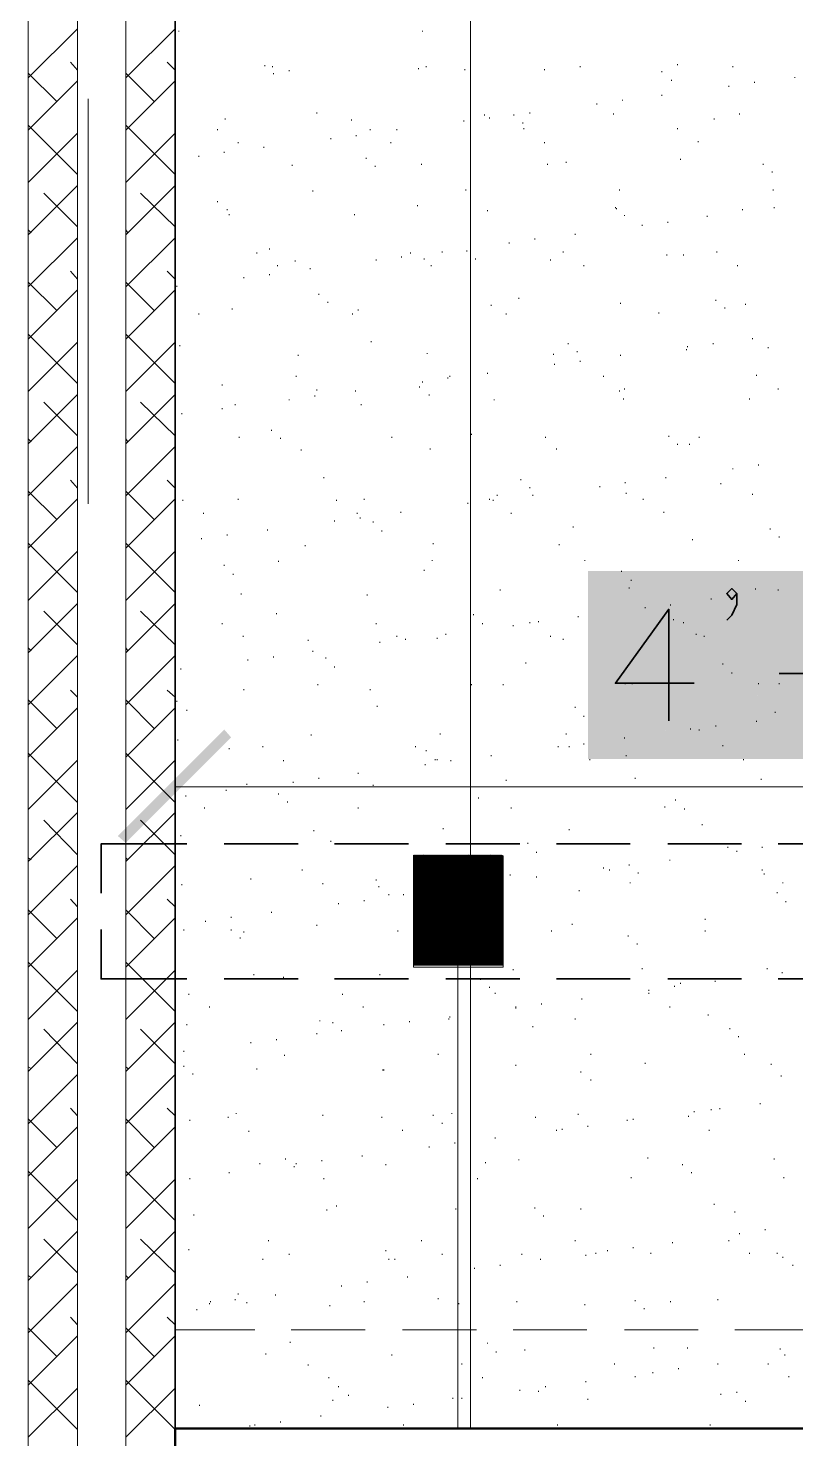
# Model space of a CAD drawing. Header units: inches. Extents: x 5 to 516, y -193 to 129.
# Drawn here: x 28.602 to 31.199, y -54.985 to -50.215 of the extents above; entities that cross this region are included whole.
import ezdxf

# ---------------------------------------------------------------- set-up
doc = ezdxf.new("R2010")
doc.units = ezdxf.units.IN
doc.header["$MEASUREMENT"] = 0
doc.layers.add('PDF4_Geometry', color=7, linetype='Continuous')
doc.layers.add('PDF4_Solid Fills', color=7, linetype='Continuous')

msp = doc.modelspace()

# ---------------------------------------------------------------- linework, layer by layer
at = {"layer": 'PDF4_Geometry', "lineweight": 35}
for points in [[(29.0987485, -46.9696498), (29.0987485, -54.9496504)], [(30.9987459, -52.1263139), (30.9820793, -52.1463139), (30.9654126, -52.1263139), (30.9820793, -52.1096472), (30.9987459, -52.1263139), (30.9987459, -52.1629805), (30.9820793, -52.1996472), (30.9654126, -52.2163139)], [(30.7687519, -52.5563117), (30.7687519, -52.179645), (30.5887519, -52.4296451), (30.8554185, -52.4296451)], [(31.1420836, -52.3963131), (31.465417, -52.3963131)], [(28.8487485, -53.1396467), (28.8487485, -52.9729801), (29.1387485, -52.9729801)], [(29.2654152, -52.9729801), (29.5154152, -52.9729801)], [(29.6387469, -52.9729801), (29.8887469, -52.9729801)], [(30.0154152, -52.9729801), (30.2654152, -52.9729801)], [(30.388747, -52.9729801), (30.638747, -52.9729801)], [(30.7654153, -52.9729801), (31.0154153, -52.9729801)], [(31.138747, -52.9729801), (31.388747, -52.9729801)], [(29.1387469, -53.4296451), (28.8487468, -53.4296451), (28.8487468, -53.2629785)], [(29.5154152, -53.4296451), (29.2654152, -53.4296451)], [(29.8887469, -53.4296451), (29.6387469, -53.4296451)], [(30.2654152, -53.4296451), (30.0154152, -53.4296451)], [(30.638747, -53.4296451), (30.388747, -53.4296451)], [(31.0154153, -53.4296451), (30.7654153, -53.4296451)], [(31.388747, -53.4296451), (31.138747, -53.4296451)]]:
    msp.add_lwpolyline(points, dxfattribs=at)
at = {"layer": 'PDF4_Geometry', "lineweight": 15}
for points in [[(30.0987486, -54.9496512), (30.0987486, -46.9696506)], [(29.1120813, -50.2263164), (29.1120813, -50.2229798)], [(29.9354185, -50.2263164), (29.9354185, -50.2229798)], [(29.4020797, -50.3429818), (29.4020797, -50.3396452)], [(29.4287453, -50.3463115), (29.4287453, -50.3429818)], [(29.4320819, -50.3696473), (29.4320819, -50.3663175)], [(29.485413, -50.3596443), (29.485413, -50.3563145)], [(29.9220857, -50.3529779), (29.9220857, -50.3496482)], [(29.9487513, -50.3463115), (29.9487513, -50.3429818)], [(30.0787561, -50.3563145), (30.0787561, -50.3529779)], [(30.3487486, -50.3563145), (30.3487486, -50.3529779)], [(30.4687437, -50.3463115), (30.4687437, -50.3429818)], [(30.7454229, -50.3629809), (30.7454229, -50.3596443)], [(30.798754, -50.3396452), (30.798754, -50.3363154)], [(30.9854132, -50.3463115), (30.9854132, -50.3429818)], [(30.7787481, -50.3929831), (30.7787481, -50.3896465)], [(30.9720803, -50.4129823), (30.9720803, -50.4096457)], [(31.0587503, -50.3996495), (31.0587503, -50.3963129)], [(31.1954148, -50.3829801), (31.1954148, -50.3796503)], [(28.8054135, -51.8229827), (28.8054135, -50.4529826)], [(30.6120814, -50.4596471), (30.6120814, -50.4563173)], [(30.7454229, -50.4429777), (30.7454229, -50.4396479)], [(29.5787561, -50.5029821), (29.5787561, -50.4996454)], [(30.1454201, -50.5096484), (30.1454201, -50.5063118)], [(30.2454228, -50.5096484), (30.2454228, -50.5063118)], [(30.298754, -50.5029821), (30.298754, -50.4996454)], [(30.5254115, -50.4729798), (30.5254115, -50.4696501)], [(30.5820792, -50.5063118), (30.5820792, -50.5029821)], [(31.0087557, -50.5063118), (31.0087557, -50.5029821)], [(29.2420862, -50.5596498), (29.2420862, -50.5563132)], [(29.2687517, -50.5229812), (29.2687517, -50.5196446)], [(29.6954147, -50.526311), (29.6954147, -50.5229812)], [(29.7587556, -50.5596498), (29.7587556, -50.5563132)], [(29.8487486, -50.5596498), (29.8487486, -50.5563132)], [(30.0754196, -50.5296476), (30.0754196, -50.526311)], [(30.1620895, -50.5196446), (30.1620895, -50.5163148)], [(30.2754114, -50.536314), (30.2754114, -50.5329842)], [(30.278748, -50.5563132), (30.278748, -50.5529834)], [(30.798754, -50.5563132), (30.798754, -50.5529834)], [(30.9220858, -50.5229812), (30.9220858, -50.5196446)], [(29.3120867, -50.602978), (29.3120867, -50.5996482)], [(29.6254141, -50.5896452), (29.6254141, -50.5863154)], [(29.7120841, -50.579649), (29.7120841, -50.5763124)], [(29.8287561, -50.602978), (29.8287561, -50.5996482)], [(30.3487486, -50.602978), (30.3487486, -50.5996482)], [(30.8687546, -50.5996482), (30.8687546, -50.5963116)], [(29.1787452, -50.6496495), (29.1787452, -50.646313)], [(29.2654152, -50.6363167), (29.2654152, -50.6329801)], [(29.3987566, -50.6196473), (29.3987566, -50.6163176)], [(29.7454228, -50.6563159), (29.7454228, -50.6529793)], [(30.8087503, -50.6596457), (30.8087503, -50.6563159)], [(29.4954228, -50.6796449), (29.4954228, -50.6763151)], [(29.7754114, -50.6829815), (29.7754114, -50.6796449)], [(29.9320819, -50.6763151), (29.9320819, -50.6729785)], [(30.3587448, -50.6763151), (30.3587448, -50.6729785)], [(30.4220857, -50.6696487), (30.4220857, -50.6663121)], [(31.0887524, -50.6763151), (31.0887524, -50.6729785)], [(31.1187546, -50.7029807), (31.1187546, -50.6996509)], [(29.2420862, -50.8029834), (29.2420862, -50.7996468)], [(29.5654233, -50.7663149), (29.5654233, -50.7629782)], [(30.0820792, -50.7629782), (30.0820792, -50.7596485)], [(30.6020852, -50.7629782), (30.6020852, -50.7596485)], [(31.1220777, -50.7629782), (31.1220777, -50.7596485)], [(29.2754114, -50.829649), (29.2754114, -50.8263124)], [(29.2820846, -50.8463116), (29.2820846, -50.8429818)], [(29.7054109, -50.8463116), (29.7054109, -50.8429818)], [(29.9187491, -50.8163162), (29.9187491, -50.8129796)], [(30.1554163, -50.8329788), (30.1554163, -50.829649)], [(30.5887524, -50.8229826), (30.5887524, -50.819646)], [(30.592089, -50.8263124), (30.592089, -50.8229826)], [(30.6187546, -50.8496482), (30.6187546, -50.8463116)], [(31.0187519, -50.829649), (31.0187519, -50.8263124)], [(31.1254142, -50.8229826), (31.1254142, -50.819646)], [(30.6787454, -50.8829801), (30.6787454, -50.8796504)], [(30.7654153, -50.872984), (30.7654153, -50.8696474)], [(30.8987568, -50.852978), (30.8987568, -50.8496482)], [(30.2287535, -50.9429777), (30.2287535, -50.9396479)], [(30.3154234, -50.9296449), (30.3154234, -50.9263151)], [(30.4520879, -50.9129823), (30.4520879, -50.9096458)], [(29.3754141, -50.9763165), (29.3754141, -50.9729799)], [(29.418749, -50.9629837), (29.418749, -50.9596471)], [(29.865418, -50.9896493), (29.865418, -50.9863127)], [(29.8954201, -50.9763165), (29.8954201, -50.9729799)], [(30.0020824, -50.9729799), (30.0020824, -50.9696501)], [(30.0854157, -50.9696501), (30.0854157, -50.9663135)], [(30.4120895, -50.9729799), (30.4120895, -50.9696501)], [(30.7620787, -50.9829829), (30.7620787, -50.9796463)], [(30.8187465, -50.9829829), (30.8187465, -50.9796463)], [(30.932082, -50.9729799), (30.932082, -50.9696501)], [(29.4454146, -51.0196447), (29.4454146, -51.0163149)], [(29.505419, -51.0029821), (29.505419, -50.9996455)], [(29.5554135, -51.0296477), (29.5554135, -51.026311)], [(29.778748, -50.9996455), (29.778748, -50.9963157)], [(29.9420781, -50.9963157), (29.9420781, -50.9929791)], [(29.9654206, -51.0196447), (29.9654206, -51.0163149)], [(30.115418, -50.9963157), (30.115418, -50.9929791)], [(30.3687545, -50.9996455), (30.3687545, -50.9963157)], [(30.4820901, -51.0196447), (30.4820901, -51.0163149)], [(31.0020825, -51.0196447), (31.0020825, -51.0163149)], [(29.1054217, -51.0896452), (29.1054217, -51.0863154)], [(29.3320791, -51.0596498), (29.3320791, -51.0563132)], [(29.418749, -51.0496468), (29.418749, -51.046317)], [(29.5854157, -51.1163176), (29.5854157, -51.112981)], [(30.2620787, -51.1296504), (30.2620787, -51.1263138)], [(30.9287454, -51.1363168), (30.9287454, -51.1329802)], [(29.1787452, -51.1829816), (29.1787452, -51.1796449)], [(29.2920807, -51.1663122), (29.2920807, -51.1629823)], [(29.6154179, -51.1429832), (29.6154179, -51.1396466)], [(29.6987513, -51.1829816), (29.6987513, -51.1796449)], [(29.7187437, -51.1696488), (29.7187437, -51.1663122)], [(30.1687491, -51.1529794), (30.1687491, -51.1496496)], [(30.2187437, -51.1829816), (30.2187437, -51.1796449)], [(30.6054218, -51.146313), (30.6054218, -51.1429832)], [(30.7354131, -51.1796449), (30.7354131, -51.1763152)], [(30.9587475, -51.1629823), (30.9587475, -51.1596458)], [(31.0287481, -51.1496496), (31.0287481, -51.146313)], [(29.7620786, -51.2763111), (29.7620786, -51.2729813)], [(31.0520771, -51.2663149), (31.0520771, -51.2629783)], [(29.1154179, -51.2896507), (29.1154179, -51.2863141)], [(29.5154152, -51.3229826), (29.5154152, -51.3196461)], [(29.9520878, -51.3163162), (29.9520878, -51.3129797)], [(30.3787508, -51.3196461), (30.3787508, -51.3163162)], [(30.4287453, -51.2829843), (30.4287453, -51.2796477)], [(30.4587475, -51.3096498), (30.4587475, -51.3063132)], [(30.6054218, -51.3229826), (30.6054218, -51.3196461)], [(30.8287562, -51.3029835), (30.8287562, -51.2996468)], [(30.8320793, -51.2929805), (30.8320793, -51.2896507)], [(30.9187491, -51.2829843), (30.9187491, -51.2796477)], [(31.1054218, -51.2963171), (31.1054218, -51.2929805)], [(30.3820873, -51.352978), (30.3820873, -51.3496482)], [(30.4687437, -51.3429818), (30.4687437, -51.3396452)], [(29.2587556, -51.4229786), (29.2587556, -51.4196488)], [(29.5087556, -51.3929832), (29.5087556, -51.3896466)], [(29.9354185, -51.4129824), (29.9354185, -51.4096458)], [(30.0220884, -51.3996496), (30.0220884, -51.396313)], [(30.028748, -51.3929832), (30.028748, -51.3896466)], [(30.1554163, -51.3829802), (30.1554163, -51.3796504)], [(30.548754, -51.3929832), (30.548754, -51.3896466)], [(31.0654234, -51.3896466), (31.0654234, -51.3863168)], [(29.5720829, -51.4596471), (29.5720829, -51.4563174)], [(29.5787561, -51.439648), (29.5787561, -51.4363114)], [(29.7087474, -51.4429777), (29.7087474, -51.439648)], [(29.9254223, -51.429645), (29.9254223, -51.4263152)], [(29.9587475, -51.4563174), (29.9587475, -51.4529807)], [(30.0987486, -51.4363114), (30.0987486, -51.4329816)], [(30.6020852, -51.4429777), (30.6020852, -51.439648)], [(30.615418, -51.4696501), (30.615418, -51.4663135)], [(30.6187546, -51.4363114), (30.6187546, -51.4329816)], [(31.0420809, -51.4696501), (31.0420809, -51.4663135)], [(31.138747, -51.4363114), (31.138747, -51.4329816)], [(29.2587556, -51.5029821), (29.2587556, -51.4996455)], [(29.302077, -51.4896493), (29.302077, -51.4863127)], [(29.485413, -51.4729799), (29.485413, -51.4696501)], [(29.7287534, -51.4896493), (29.7287534, -51.4863127)], [(30.1787453, -51.4729799), (30.1787453, -51.4696501)], [(29.1220775, -51.5196447), (29.1220775, -51.5163149)], [(29.3154233, -51.5996483), (29.3154233, -51.5963116)], [(29.4254223, -51.5763125), (29.4254223, -51.5729826)], [(29.4554109, -51.602978), (29.4554109, -51.5996483)], [(29.8320792, -51.5996483), (29.8320792, -51.5963116)], [(30.1020851, -51.5896453), (30.1020851, -51.5863155)], [(30.3520852, -51.5996483), (30.3520852, -51.5963116)], [(30.7687519, -51.5963116), (30.7687519, -51.5929819)], [(30.8720776, -51.5996483), (30.8720776, -51.5963116)], [(29.5254114, -51.6429832), (29.5254114, -51.6396466)], [(29.9620841, -51.6396466), (29.9620841, -51.6363168)], [(30.3887469, -51.6396466), (30.3887469, -51.6363168)], [(30.798754, -51.622984), (30.798754, -51.6196474)], [(30.8387524, -51.622984), (30.8387524, -51.6196474)], [(30.9854132, -51.7063174), (30.9854132, -51.7029808)], [(31.072083, -51.6929778), (31.072083, -51.689648)], [(29.6020851, -51.7363128), (29.6020851, -51.7329829)], [(30.2687518, -51.7429792), (30.2687518, -51.7396493)], [(30.6220776, -51.7529822), (30.6220776, -51.7496455)], [(30.7587557, -51.7363128), (30.7587557, -51.7329829)], [(30.9454148, -51.7563119), (30.9454148, -51.7529822)], [(30.1887551, -51.7963171), (30.1887551, -51.7929805)], [(30.298754, -51.7696447), (30.298754, -51.7663149)], [(30.3087502, -51.7963171), (30.3087502, -51.7929805)], [(30.5354212, -51.7663149), (30.5354212, -51.7629783)], [(30.6254142, -51.7896507), (30.6254142, -51.7863141)], [(31.0520771, -51.7929805), (31.0520771, -51.7896507)], [(29.1254141, -51.8129797), (29.1254141, -51.8096499)], [(29.3120867, -51.8096499), (29.3120867, -51.8063133)], [(29.6454201, -51.8129797), (29.6454201, -51.8096499)], [(29.7387496, -51.8096499), (29.7387496, -51.8063133)], [(29.8620813, -51.8529781), (29.8620813, -51.8496483)], [(30.0887524, -51.8229827), (30.0887524, -51.8196461)], [(30.1620895, -51.8096499), (30.1620895, -51.8063133)], [(30.1754223, -51.8129797), (30.1754223, -51.8096499)], [(30.682082, -51.8096499), (30.682082, -51.8063133)], [(30.7520825, -51.8529781), (30.7520825, -51.8496483)], [(29.0987485, -51.8829802), (29.0987485, -51.8796504)], [(29.1954146, -51.8563147), (29.1954146, -51.8529781)], [(29.6387469, -51.8829802), (29.6387469, -51.8796504)], [(29.7154206, -51.8563147), (29.7154206, -51.8529781)], [(29.7254168, -51.8729841), (29.7254168, -51.8696474)], [(29.7687518, -51.8863168), (29.7687518, -51.8829802)], [(30.2354131, -51.8563147), (30.2354131, -51.8529781)], [(29.188755, -51.9429778), (29.188755, -51.939648)], [(29.2754114, -51.929645), (29.2754114, -51.9263152)], [(29.4120894, -51.9129824), (29.4120894, -51.9096458)], [(29.7987539, -51.9163122), (29.7987539, -51.9129824)], [(30.4454147, -51.9029794), (30.4454147, -51.8996496)], [(30.8487486, -51.9463144), (30.8487486, -51.9429778)], [(31.1120814, -51.9096458), (31.1120814, -51.906316)], [(31.1420836, -51.9363114), (31.1420836, -51.9329816)], [(29.5387442, -51.9663136), (29.5387442, -51.9629838)], [(29.9720802, -51.9596472), (29.9720802, -51.9563174)], [(30.3987567, -51.9629838), (30.3987567, -51.9596472)], [(29.2654152, -52.0329843), (29.2654152, -52.0296477)], [(29.4487513, -52.0196447), (29.4487513, -52.016315)], [(29.9687437, -52.016315), (29.9687437, -52.0129783)], [(30.4854131, -52.016315), (30.4854131, -52.0129783)], [(31.0054191, -52.016315), (31.0054191, -52.0129783)], [(29.2954174, -52.0629797), (29.2954174, -52.0596499)], [(29.9420781, -52.0496469), (29.9420781, -52.0463171)], [(30.6087448, -52.0529835), (30.6087448, -52.0496469)], [(30.6420836, -52.0829789), (30.6420836, -52.0796491)], [(29.3220829, -52.1296505), (29.3220829, -52.1263139)], [(29.7487458, -52.1329802), (29.7487458, -52.1296505)], [(30.1987513, -52.1163177), (30.1987513, -52.1129811)], [(30.6354104, -52.1096445), (30.6354104, -52.1063147)], [(31.0620869, -52.1129811), (31.0620869, -52.1096445)], [(31.138747, -52.1163177), (31.138747, -52.1129811)], [(30.6887551, -52.1763152), (30.6887551, -52.1729786)], [(30.7754115, -52.1663122), (30.7754115, -52.1629824)], [(30.9120895, -52.1463131), (30.9120895, -52.1429832)], [(29.2587556, -52.2296464), (29.2587556, -52.2263166)], [(29.442078, -52.1963144), (29.442078, -52.1929778)], [(29.778748, -52.2296464), (29.778748, -52.2263166)], [(30.1087448, -52.199651), (30.1087448, -52.1963144)], [(30.1387469, -52.2296464), (30.1387469, -52.2263166)], [(30.298754, -52.2263166), (30.298754, -52.22298)], [(30.3287562, -52.22298), (30.3287562, -52.2196502)], [(30.4620841, -52.2063174), (30.4620841, -52.2029808)], [(30.7854212, -52.2163136), (30.7854212, -52.2129838)], [(30.8187465, -52.2263166), (30.8187465, -52.22298)], [(29.3287561, -52.2729814), (29.3287561, -52.2696448)], [(29.8487486, -52.2729814), (29.8487486, -52.2696448)], [(29.9854131, -52.2796478), (29.9854131, -52.2763111)], [(30.0154152, -52.266315), (30.0154152, -52.2629784)], [(30.2420863, -52.2363128), (30.2420863, -52.232983)], [(30.3687545, -52.2729814), (30.3687545, -52.2696448)], [(30.8620814, -52.266315), (30.8620814, -52.2629784)], [(30.888747, -52.2729814), (30.888747, -52.2696448)], [(29.5487539, -52.2863141), (29.5487539, -52.2829844)], [(29.5654233, -52.3229827), (29.5654233, -52.3196461)], [(29.7920808, -52.2929805), (29.7920808, -52.2896508)], [(29.8787507, -52.2829844), (29.8787507, -52.2796478)], [(30.4120895, -52.2829844), (30.4120895, -52.2796478)], [(29.3454119, -52.3529781), (29.3454119, -52.3496483)], [(29.4320819, -52.3429819), (29.4320819, -52.3396453)], [(29.6087447, -52.3463117), (29.6087447, -52.3429819)], [(29.6387469, -52.3763139), (29.6387469, -52.3729841)], [(30.2854212, -52.3629811), (30.2854212, -52.3596445)], [(30.9520879, -52.3663177), (30.9520879, -52.3629811)], [(29.1187544, -52.3829803), (29.1187544, -52.3796505)], [(30.9820901, -52.3963131), (30.9820901, -52.3929833)], [(29.3320791, -52.4529808), (29.3320791, -52.449651)], [(29.5820792, -52.4363114), (29.5820792, -52.4329817)], [(29.7587556, -52.4529808), (29.7587556, -52.449651)], [(30.1020851, -52.4363114), (30.1020851, -52.4329817)], [(30.2087475, -52.4363114), (30.2087475, -52.4329817)], [(30.6220776, -52.4329817), (30.6220776, -52.429645)], [(30.6454202, -52.4329817), (30.6454202, -52.429645)], [(31.072083, -52.4329817), (31.072083, -52.429645)], [(31.1420836, -52.4329817), (31.1420836, -52.429645)], [(29.1054217, -52.4929792), (29.1054217, -52.4896494)], [(29.7820846, -52.5096486), (29.7820846, -52.506312)], [(30.4520879, -52.5129784), (30.4520879, -52.5096486)], [(29.0987485, -54.6996512), (29.0987485, -52.529651)], [(29.1387468, -52.5229814), (29.1387468, -52.5196448)], [(30.4820901, -52.5429806), (30.4820901, -52.5396508)], [(31.0654234, -52.5596499), (31.0654234, -52.5563133)], [(31.1287508, -52.5296478), (31.1287508, -52.5263112)], [(29.5587502, -52.6063147), (29.5587502, -52.6029781)], [(29.9954228, -52.6029781), (29.9954228, -52.5996483)], [(30.4220857, -52.6029781), (30.4220857, -52.5996483)], [(30.6187546, -52.6163177), (30.6187546, -52.6129811)], [(30.842089, -52.5863156), (30.842089, -52.5829789)], [(30.8720776, -52.5896453), (30.8720776, -52.5863156)], [(30.9287454, -52.5763126), (30.9287454, -52.5729827)], [(29.1087447, -52.6229841), (29.1087447, -52.6196475)], [(29.2820846, -52.6529795), (29.2820846, -52.6496497)], [(29.3954201, -52.6463131), (29.3954201, -52.6429833)], [(29.9120895, -52.6463131), (29.9120895, -52.6429833)], [(29.9487513, -52.6596459), (29.9487513, -52.6563161)], [(30.3954202, -52.6463131), (30.3954202, -52.6429833)], [(30.4320819, -52.6463131), (30.4320819, -52.6429833)], [(30.4820901, -52.6363169), (30.4820901, -52.6329803)], [(30.9520879, -52.6429833), (30.9520879, -52.6396467)], [(29.4654206, -52.6929778), (29.4654206, -52.6896481)], [(29.9454147, -52.7063175), (29.9454147, -52.7029808)], [(29.9787535, -52.6896481), (29.9787535, -52.6863115)], [(29.9854131, -52.6896481), (29.9854131, -52.6863115)], [(30.0320846, -52.6929778), (30.0320846, -52.6896481)], [(30.1687491, -52.6763153), (30.1687491, -52.6729787)], [(30.5020824, -52.6896481), (30.5020824, -52.6863115)], [(30.6254142, -52.6763153), (30.6254142, -52.6729787)], [(31.0220885, -52.6896481), (31.0220885, -52.6863115)], [(29.5854157, -52.7529822), (29.5854157, -52.7496456)], [(29.7187437, -52.7363128), (29.7187437, -52.732983)], [(30.6554163, -52.7529822), (30.6554163, -52.7496456)], [(31.0820793, -52.756312), (31.0820793, -52.7529822)], [(29.0987485, -52.7796478), (29.4720818, -52.7796478)], [(29.2720883, -52.7929806), (29.2720883, -52.7896508)], [(29.3420889, -52.7729814), (29.3420889, -52.7696448)], [(29.4487513, -52.8063134), (29.4487513, -52.8029836)], [(29.4720802, -52.7796478), (33.5987472, -52.7796478)], [(29.4987458, -52.766315), (29.4987458, -52.7629784)], [(29.7687518, -52.7763112), (29.7687518, -52.7729814)], [(30.2187437, -52.7596486), (30.2187437, -52.756312)], [(29.1354103, -52.8129798), (29.1354103, -52.80965)], [(29.1987512, -52.8529781), (29.1987512, -52.8496484)], [(29.4787534, -52.832979), (29.4787534, -52.8296491)], [(29.7187437, -52.8529781), (29.7187437, -52.8496484)], [(30.1254141, -52.8196462), (30.1254141, -52.8163164)], [(30.2354131, -52.8529781), (30.2354131, -52.8496484)], [(30.7554191, -52.8496484), (30.7554191, -52.8463117)], [(30.7920809, -52.8263126), (30.7920809, -52.8229827)], [(30.822083, -52.8563147), (30.822083, -52.8529781)], [(29.1187544, -52.9463145), (29.1187544, -52.9429779)], [(29.5687464, -52.9296451), (29.5687464, -52.9263153)], [(30.005419, -52.9229787), (30.005419, -52.9196489)], [(30.4320819, -52.9263153), (30.4320819, -52.9229787)], [(30.8820874, -52.9096459), (30.8820874, -52.9063161)], [(29.6254141, -52.9663136), (29.6254141, -52.9629839)], [(30.2920808, -52.97298), (30.2920808, -52.9696503)], [(30.9687438, -52.9863129), (30.9687438, -52.982983)], [(31.0854158, -52.9863129), (31.0854158, -52.982983)], [(30.322083, -53.0029823), (30.322083, -52.9996456)], [(30.7720885, -53.0296478), (30.7720885, -53.0263112)], [(30.9987459, -52.9996456), (30.9987459, -52.9963158)], [(29.3554217, -53.092982), (29.3554217, -53.0896454)], [(29.528748, -53.0629798), (29.528748, -53.05965)], [(30.048754, -53.0629798), (30.048754, -53.05965)], [(30.23209, -53.0796492), (30.23209, -53.0763126)], [(30.322083, -53.0863156), (30.322083, -53.082979)], [(30.548754, -53.0563134), (30.548754, -53.0529836)], [(30.5687465, -53.0629798), (30.5687465, -53.05965)], [(30.6354104, -53.0463172), (30.6354104, -53.0429806)], [(30.6654126, -53.0729828), (30.6654126, -53.0696462)], [(31.0854158, -53.0629798), (31.0854158, -53.05965)], [(31.0920891, -53.0763126), (31.0920891, -53.0729828)], [(29.1220775, -53.1129812), (29.1220775, -53.1096445)], [(29.5987485, -53.1096445), (29.5987485, -53.1063148)], [(29.778748, -53.0963118), (29.778748, -53.092982)], [(29.7887442, -53.1196475), (29.7887442, -53.1163178)], [(30.0987486, -53.3063134), (30.0987486, -53.0963134), (30.0154152, -53.0963134), (30.0154152, -53.3063134)], [(30.0987486, -53.1163178), (30.0987486, -53.1129812)], [(30.1187545, -53.1096445), (30.1187545, -53.1063148)], [(30.1854185, -53.1063148), (30.1854185, -53.1029782)], [(30.4654207, -53.1329803), (30.4654207, -53.1296505)], [(30.638747, -53.1063148), (30.638747, -53.1029782)], [(31.1354104, -53.1396467), (31.1354104, -53.1363169)], [(31.1554164, -53.1063148), (31.1554164, -53.1029782)], [(29.6520797, -53.1763153), (29.6520797, -53.1729787)], [(29.7387496, -53.1663123), (29.7387496, -53.1629825)], [(29.8220829, -53.1463132), (29.8220829, -53.1429833)], [(29.8720776, -53.1463132), (29.8720776, -53.1429833)], [(31.1654126, -53.1696489), (31.1654126, -53.1663123)], [(29.2020878, -53.2363129), (29.2020878, -53.2329831)], [(29.2887442, -53.2229801), (29.2887442, -53.2196503)], [(29.4254223, -53.2063175), (29.4254223, -53.2029809)], [(30.0554136, -53.1996511), (30.0554136, -54.9496512)], [(30.8920836, -53.2296465), (30.8920836, -53.2263167)], [(29.1287507, -53.2663151), (29.1287507, -53.2629784)], [(29.2887442, -53.2663151), (29.2887442, -53.2629784)], [(29.3320791, -53.2729814), (29.3320791, -53.2696448)], [(29.5787561, -53.2496457), (29.5787561, -53.2463158)], [(29.8520851, -53.2696448), (29.8520851, -53.2663151)], [(29.9654206, -53.2796478), (29.9654206, -53.2763112)], [(30.0154152, -53.2463158), (30.0154152, -53.2429793)], [(30.3720776, -53.2696448), (30.3720776, -53.2663151)], [(30.4420781, -53.2463158), (30.4420781, -53.2429793)], [(30.8920836, -53.2696448), (30.8920836, -53.2663151)], [(29.3187464, -53.2929806), (29.3187464, -53.2896508)], [(30.6320873, -53.2863142), (30.6320873, -53.2829844)], [(30.6620895, -53.3129798), (30.6620895, -53.30965)], [(29.3654179, -53.4163123), (29.3654179, -53.4129825)], [(29.4654206, -53.4263153), (29.4654206, -53.4229787)], [(29.7920808, -53.4163123), (29.7920808, -53.4129825)], [(30.2420863, -53.3996497), (30.2420863, -53.3963132)], [(30.6787454, -53.3963132), (30.6787454, -53.3929833)], [(31.1020852, -53.3963132), (31.1020852, -53.3929833)], [(31.1520798, -53.409646), (31.1520798, -53.4063161)], [(30.1320873, -53.4329817), (30.1320873, -53.4296451)], [(30.1620895, -53.4596473), (30.1620895, -53.4563175)], [(30.7020879, -53.4696503), (30.7020879, -53.4663137)], [(30.7887443, -53.4563175), (30.7887443, -53.4529809)], [(30.8087503, -53.4463145), (30.8087503, -53.4429779)], [(30.9254224, -53.4396481), (30.9254224, -53.4363115)], [(29.1454201, -53.4829831), (29.1454201, -53.4796465)], [(29.6654125, -53.4829831), (29.6654125, -53.4796465)], [(30.1820819, -53.4796465), (30.1820819, -53.4763167)], [(30.3387524, -53.5163151), (30.3387524, -53.5129785)], [(30.4754169, -53.4996457), (30.4754169, -53.4963159)], [(30.7020879, -53.4796465), (30.7020879, -53.4763167)], [(29.2154206, -53.5263112), (29.2154206, -53.5229815)], [(29.7354131, -53.5263112), (29.7354131, -53.5229815)], [(30.0254114, -53.5663164), (30.0254114, -53.5629799)], [(30.028748, -53.55965), (30.028748, -53.5563134)], [(30.2520824, -53.5296479), (30.2520824, -53.5263112), (30.2520824, -53.5229815)], [(30.4520879, -53.5663164), (30.4520879, -53.5629799)], [(30.7720885, -53.5263112), (30.7720885, -53.5229815)], [(30.9020798, -53.5529836), (30.9020798, -53.549647)], [(29.1387468, -53.5863156), (29.1387468, -53.582979)], [(29.5787561, -53.6163178), (29.5787561, -53.6129812)], [(29.5887523, -53.5729828), (29.5887523, -53.5696462)], [(29.6320873, -53.5796492), (29.6320873, -53.5763126)], [(29.6620894, -53.6063148), (29.6620894, -53.6029782)], [(29.8054136, -53.5863156), (29.8054136, -53.582979)], [(29.8920835, -53.5763126), (29.8920835, -53.5729828)], [(30.3087502, -53.592982), (30.3087502, -53.5896454)], [(30.9754169, -53.5996484), (30.9754169, -53.5963118)], [(29.3554217, -53.6463132), (29.3554217, -53.6429834)], [(29.442078, -53.636317), (29.442078, -53.6329804)], [(31.0054191, -53.626314), (31.0054191, -53.6229842)], [(29.1287507, -53.6763154), (29.1287507, -53.6729788)], [(29.4687436, -53.6896481), (29.4687436, -53.6863115)], [(29.9887496, -53.6863115), (29.9887496, -53.6829818)], [(30.5054191, -53.6863115), (30.5054191, -53.6829818)], [(31.0254115, -53.6863115), (31.0254115, -53.6829818)], [(29.1287507, -53.7263167), (29.1287507, -53.7229801)], [(29.1587528, -53.7529823), (29.1587528, -53.7496457)], [(29.3754141, -53.7363129), (29.3754141, -53.7329831)], [(29.802077, -53.7396495), (29.802077, -53.7363129)], [(29.8054136, -53.7396495), (29.8054136, -53.7363129)], [(30.2520824, -53.7229801), (30.2520824, -53.7196503)], [(30.4720803, -53.7463159), (30.4720803, -53.7429793)], [(30.6887551, -53.7163137), (30.6887551, -53.7129839)], [(31.1154181, -53.7196503), (31.1154181, -53.7163137)], [(31.1487568, -53.7596487), (31.1487568, -53.7563121)], [(30.5054191, -53.7729815), (30.5054191, -53.7696449)], [(31.0787562, -53.8529782), (31.0787562, -53.8496484)], [(29.278748, -53.8996498), (29.278748, -53.8963132)], [(29.3054135, -53.886317), (29.3054135, -53.8829804)], [(29.5987485, -53.8929834), (29.5987485, -53.8896468)], [(29.7987539, -53.8996498), (29.7987539, -53.8963132)], [(29.9720802, -53.8929834), (29.9720802, -53.8896468)], [(30.0354212, -53.886317), (30.0354212, -53.8829804)], [(30.3187464, -53.8996498), (30.3187464, -53.8963132)], [(30.4620841, -53.8896468), (30.4620841, -53.886317)], [(30.8354158, -53.8963132), (30.8354158, -53.8929834)], [(30.8554218, -53.8796506), (30.8554218, -53.876314)], [(30.9120895, -53.8729842), (30.9120895, -53.8696476)], [(30.9420782, -53.8696476), (30.9420782, -53.8663178)], [(29.1487566, -53.909646), (29.1487566, -53.9063162)], [(29.3487485, -53.9463146), (29.3487485, -53.9429779)], [(29.8687545, -53.9429779), (29.8687545, -53.9396482)], [(30.0020824, -53.919649), (30.0020824, -53.9163124)], [(30.3887469, -53.9429779), (30.3887469, -53.9396482)], [(30.4087529, -53.9396482), (30.4087529, -53.9363116)], [(30.4954228, -53.9296452), (30.4954228, -53.9263154)], [(30.6287508, -53.909646), (30.6287508, -53.9063162)], [(30.6487567, -53.9063162), (30.6487567, -53.9029796)], [(30.9054164, -53.9429779), (30.9054164, -53.9396482)], [(29.9587475, -53.9996457), (29.9587475, -53.9963159)], [(30.0454174, -53.9863129), (30.0454174, -53.9829831)], [(30.1820819, -53.9696503), (30.1820819, -53.9663137)], [(29.4720802, -54.0396509), (29.4720802, -54.0363143)], [(29.5954119, -54.0463173), (29.5954119, -54.0429807)], [(29.73209, -54.0296479), (29.73209, -54.0263113)], [(30.2620787, -54.0429807), (30.2620787, -54.0396509)], [(30.6987514, -54.0363143), (30.6987514, -54.0329845)], [(31.1254142, -54.0396509), (31.1254142, -54.0363143)], [(29.2820846, -54.0863157), (29.2820846, -54.0829791)], [(29.3854103, -54.0563135), (29.3854103, -54.0529837)], [(29.5020824, -54.0663165), (29.5020824, -54.0629799)], [(29.5087556, -54.0563135), (29.5087556, -54.0529837)], [(29.8120868, -54.0596501), (29.8120868, -54.0563135)], [(30.1487567, -54.0529837), (30.1487567, -54.0496471)], [(30.8154234, -54.0596501), (30.8154234, -54.0563135)], [(30.845412, -54.0863157), (30.845412, -54.0829791)], [(29.1487566, -54.1063148), (29.1487566, -54.1029782)], [(29.6020851, -54.1063148), (29.6020851, -54.1029782)], [(30.1220776, -54.1063148), (30.1220776, -54.1029782)], [(30.6420836, -54.1029782), (30.6420836, -54.0996485)], [(31.158753, -54.1029782), (31.158753, -54.0996485)], [(29.1620894, -54.2296466), (29.1620894, -54.2263167)], [(29.6120813, -54.212984), (29.6120813, -54.2096474)], [(29.6454201, -54.1996512), (29.6454201, -54.1963146)], [(30.048754, -54.2096474), (30.048754, -54.2063176)], [(30.3154234, -54.2063176), (30.3154234, -54.202981)], [(30.345412, -54.2329831), (30.345412, -54.2296466)], [(30.4720803, -54.2096474), (30.4720803, -54.2063176)], [(30.9220858, -54.192978), (30.9220858, -54.1896482)], [(30.9920863, -54.2196504), (30.9920863, -54.2163137)], [(31.0954121, -54.2796479), (31.0954121, -54.2763113)], [(29.4154125, -54.3163165), (29.4154125, -54.3129799)], [(29.9320819, -54.3163165), (29.9320819, -54.3129799)], [(30.4520879, -54.3163165), (30.4520879, -54.3129799)], [(30.7820847, -54.3229829), (30.7820847, -54.3196463)], [(30.9720803, -54.3163165), (30.9720803, -54.3129799)], [(31.0087557, -54.2929807), (31.0087557, -54.2896509)], [(29.1454201, -54.3463119), (29.1454201, -54.3429821)], [(29.3954201, -54.3796506), (29.3954201, -54.376314)], [(29.485413, -54.3629813), (29.485413, -54.3596446)], [(29.8120868, -54.3496485), (29.8120868, -54.3463119)], [(29.8220829, -54.3796506), (29.8220829, -54.376314)], [(29.842089, -54.3796506), (29.842089, -54.376314)], [(30.0020824, -54.3629813), (30.0020824, -54.3596446)], [(30.2720884, -54.3629813), (30.2720884, -54.3596446)], [(30.3354158, -54.3796506), (30.3354158, -54.376314)], [(30.4887497, -54.3663179), (30.4887497, -54.3629813)], [(30.5220884, -54.3596446), (30.5220884, -54.3563149)], [(30.5620868, -54.3496485), (30.5620868, -54.3463119)], [(30.6487567, -54.3396455), (30.6487567, -54.3363157)], [(30.7087475, -54.3596446), (30.7087475, -54.3563149)], [(31.0420809, -54.3596446), (31.0420809, -54.3563149)], [(31.1354104, -54.3596446), (31.1354104, -54.3563149)], [(31.1554164, -54.3729843), (31.1554164, -54.3696476)], [(30.1120814, -54.409646), (30.1120814, -54.4063162)], [(30.1987513, -54.3996498), (30.1987513, -54.3963133)], [(31.1887552, -54.3996498), (31.1887552, -54.3963133)], [(29.6620894, -54.4696504), (29.6620894, -54.4663138)], [(29.7487458, -54.4563176), (29.7487458, -54.452981)], [(29.8854103, -54.4396482), (29.8854103, -54.4363116)], [(29.2187436, -54.5229815), (29.2187436, -54.5196449)], [(29.302077, -54.5163152), (29.302077, -54.5129785)], [(29.3120867, -54.4963159), (29.3120867, -54.4929794)], [(29.438755, -54.4996458), (29.438755, -54.4963159)], [(29.7387496, -54.5229815), (29.7387496, -54.5196449)], [(29.9887496, -54.5129785), (29.9887496, -54.5096488)], [(30.255419, -54.5229815), (30.255419, -54.5196449)], [(30.6554163, -54.5196449), (30.6554163, -54.5163152)], [(30.7754115, -54.5229815), (30.7754115, -54.5196449)], [(30.9354185, -54.5163152), (30.9354185, -54.5129785)], [(29.1720856, -54.5496471), (29.1720856, -54.5463173)], [(29.2154206, -54.5296479), (29.2154206, -54.5263113)], [(29.3420889, -54.5263113), (29.3420889, -54.5229815)], [(29.6220775, -54.5363143), (29.6220775, -54.5329845)], [(30.0587502, -54.5296479), (30.0587502, -54.5263113)], [(30.4854131, -54.5329845), (30.4854131, -54.5296479)], [(30.6854185, -54.5463173), (30.6854185, -54.5429807)], [(29.3687545, -54.6163179), (29.0987545, -54.6163179)], [(29.7420862, -54.6163179), (29.4920862, -54.6163179)], [(30.1187545, -54.6163179), (29.8687545, -54.6163179)], [(30.4920863, -54.6163179), (30.2420863, -54.6163179)], [(30.8687546, -54.6163179), (30.6187546, -54.6163179)], [(31.2420863, -54.6163179), (30.9920863, -54.6163179)], [(29.4887496, -54.6596461), (29.4887496, -54.6563162)], [(30.1554163, -54.6629826), (30.1554163, -54.6596461)], [(29.4054162, -54.6996512), (29.4054162, -54.6963146)], [(29.8320792, -54.702981), (29.8320792, -54.6996512)], [(30.1854185, -54.692978), (30.1854185, -54.6896482)], [(30.2820847, -54.6863116), (30.2820847, -54.6829818)], [(30.7187437, -54.6796452), (30.7187437, -54.6763154)], [(30.8320793, -54.6796452), (30.8320793, -54.6763154)], [(31.1454202, -54.6829818), (31.1454202, -54.6796452)], [(31.1620896, -54.702981), (31.1620896, -54.6996512)], [(29.5487539, -54.736313), (29.5487539, -54.7329832)], [(30.0687464, -54.7329832), (30.0687464, -54.7296466)], [(30.5854158, -54.7329832), (30.5854158, -54.7296466)], [(30.8020771, -54.7496458), (30.8020771, -54.746316)], [(30.9354185, -54.7329832), (30.9354185, -54.7296466)], [(31.1054218, -54.7329832), (31.1054218, -54.7296466)], [(29.0987485, -54.779648), (29.0987485, -54.7763113)], [(29.6187545, -54.779648), (29.6187545, -54.7763113)], [(29.6520797, -54.8096501), (29.6520797, -54.8063135)], [(30.1387469, -54.779648), (30.1387469, -54.7763113)], [(30.3520852, -54.8096501), (30.3520852, -54.8063135)], [(30.4887497, -54.7929807), (30.4887497, -54.789651)], [(30.6554163, -54.7763113), (30.6554163, -54.7729816)], [(30.7154207, -54.7629786), (30.7154207, -54.7596488)], [(31.1754224, -54.7763113), (31.1754224, -54.7729816)], [(29.6320873, -54.8563149), (29.6320873, -54.8529783)], [(29.6854184, -54.8396455), (29.6854184, -54.8363157)], [(30.0387442, -54.8496485), (30.0387442, -54.8463119)], [(30.0687464, -54.8496485), (30.0687464, -54.8463119)], [(30.2654153, -54.8229829), (30.2654153, -54.8196463)], [(30.3287562, -54.8263127), (30.3287562, -54.8229829)], [(30.4954228, -54.8529783), (30.4954228, -54.8496485)], [(30.9454148, -54.8363157), (30.9454148, -54.8329791)], [(30.9987459, -54.8296493), (30.9987459, -54.8263127)], [(29.1820818, -54.8729843), (29.1820818, -54.8696477)], [(29.8187464, -54.8796507), (29.8187464, -54.8763141)], [(29.9054163, -54.8696477), (29.9054163, -54.8663179)], [(31.0287481, -54.8596447), (31.0287481, -54.8563149)], [(29.3520851, -54.942978), (29.3520851, -54.9396482)], [(29.3687545, -54.9396482), (29.3687545, -54.9363116)], [(29.4554109, -54.9296452), (29.4554109, -54.9263155)], [(29.5920889, -54.9096461), (29.5920889, -54.9063162)], [(29.8720776, -54.9396482), (29.8720776, -54.9363116)], [(30.3920836, -54.9396482), (30.3920836, -54.9363116)], [(30.908753, -54.9396482), (30.908753, -54.9363116)]]:
    msp.add_lwpolyline(points, dxfattribs=at)
for points in [[(28.602085, -64.7863186), (28.602085, -47.0329839), (28.7687517, -47.0329839), (28.7687517, -64.7863186)], [(28.9320818, -64.7863186), (28.9320818, -47.0329839), (29.0987485, -47.0329839), (29.0987485, -64.7863186)], [(29.9054163, -53.0129801), (29.9054163, -53.3896468), (30.2087497, -53.3896468), (30.2087497, -53.0129801)]]:
    msp.add_lwpolyline(points, close=True, dxfattribs=at)
at = {"layer": 'PDF4_Geometry', "color": 8, "lineweight": 15, "true_color": 0x808080}
for points in [[(28.602085, -50.3829801), (28.7687517, -50.2163134)], [(28.9320818, -50.3829801), (29.0987485, -50.2163134)], [(28.6987512, -50.4629837), (28.6020845, -50.366317)], [(28.7687517, -50.3563145), (28.7454184, -50.3296479)], [(29.0287479, -50.4629837), (28.9320813, -50.366317)], [(29.0987485, -50.3563145), (29.0720818, -50.3296479)], [(28.602085, -50.5596498), (28.7687517, -50.3929831)], [(28.9320818, -50.5596498), (29.0987485, -50.3929831)], [(28.7687517, -50.7096471), (28.602085, -50.5429804)], [(29.0987485, -50.7096471), (28.9320818, -50.5429804)], [(28.602085, -50.7363127), (28.7687517, -50.569646)], [(28.9320818, -50.7363127), (29.0987485, -50.569646)], [(28.602085, -50.9129823), (28.7687517, -50.7463157)], [(28.9320818, -50.9129823), (29.0987485, -50.7463157)], [(28.7687517, -50.8863167), (28.6554184, -50.7729834)], [(29.0987485, -50.8863167), (28.9820818, -50.7729834)], [(28.6120812, -50.9063159), (28.6020812, -50.8963159)], [(28.602085, -51.0896452), (28.7687517, -50.9229785)], [(28.9320818, -51.0896452), (29.0987485, -50.9229785)], [(28.938755, -50.9063159), (28.9320883, -50.8963159)], [(28.7687517, -51.0629796), (28.7454184, -51.036313)], [(29.0987485, -51.0629796), (29.0720818, -51.036313)], [(28.6987512, -51.1696487), (28.6020845, -51.0729821)], [(29.0287479, -51.1696487), (28.9320813, -51.0729821)], [(28.602085, -51.2663149), (28.7687517, -51.0996482)], [(28.9320818, -51.2663149), (29.0987485, -51.0996482)], [(28.7687517, -51.4163122), (28.602085, -51.2496455)], [(28.602085, -51.4429778), (28.7687517, -51.2763111)], [(29.0987485, -51.4163122), (28.9320818, -51.2496455)], [(28.9320818, -51.4429778), (29.0987485, -51.2763111)], [(28.602085, -51.6196474), (28.7687517, -51.4529807)], [(28.9320818, -51.6196474), (29.0987485, -51.4529807)], [(28.7687517, -51.5929818), (28.6554184, -51.4796485)], [(29.0987485, -51.5929818), (28.9820818, -51.4796485)], [(28.6120812, -51.612981), (28.6020812, -51.602981)], [(28.938755, -51.612981), (28.9320883, -51.602981)], [(28.602085, -51.7963171), (28.7687517, -51.6296504)], [(28.9320818, -51.7963171), (29.0987485, -51.6296504)], [(28.7687517, -51.7696515), (28.7454184, -51.7429848)], [(29.0987485, -51.7696515), (29.0720818, -51.7429848)], [(28.6987512, -51.8763138), (28.6020845, -51.7796472)], [(29.0287479, -51.8763138), (28.9320813, -51.7796472)], [(28.602085, -51.97298), (28.7687517, -51.8063133)], [(28.9320818, -51.97298), (29.0987485, -51.8063133)], [(28.7687517, -52.1229773), (28.602085, -51.9563106)], [(28.602085, -52.1496496), (28.7687517, -51.982983)], [(29.0987485, -52.1229773), (28.9320818, -51.9563106)], [(28.9320818, -52.1496496), (29.0987485, -51.982983)], [(28.602085, -52.3263125), (28.7687517, -52.1596458)], [(28.9320818, -52.3263125), (29.0987485, -52.1596458)], [(28.7687517, -52.2996469), (28.6554184, -52.1863136)], [(29.0987485, -52.2996469), (28.9820818, -52.1863136)], [(28.6120812, -52.3196461), (28.6020812, -52.3096461)], [(28.938755, -52.3196461), (28.9320883, -52.3096461)], [(28.602085, -52.5029822), (28.7687517, -52.3363155)], [(28.9320818, -52.5029822), (29.0987485, -52.3363155)], [(28.7687517, -52.4763166), (28.7454184, -52.4529833)], [(29.0987485, -52.4763166), (29.0720818, -52.4529833)], [(28.6987512, -52.5829789), (28.6020845, -52.4863123)], [(28.602085, -52.6796451), (28.7687517, -52.5129784)], [(29.0287479, -52.5829789), (28.9320813, -52.4863123)], [(28.9320818, -52.6796451), (29.0987485, -52.5129784)], [(28.7687517, -52.832979), (28.602085, -52.6663123)], [(28.602085, -52.8563147), (28.7687517, -52.6896481)], [(29.0987485, -52.832979), (28.9320818, -52.6663123)], [(28.9320818, -52.8563147), (29.0987485, -52.6896481)], [(28.602085, -53.0329844), (28.7687517, -52.8663177)], [(28.7687517, -53.0096486), (28.6554184, -52.8929819)], [(28.9320818, -53.0329844), (29.0987485, -52.8663177)], [(29.0987485, -53.0096486), (28.9820818, -52.8929819)], [(28.6120812, -53.0263112), (28.6020812, -53.0196446)], [(28.938755, -53.0263112), (28.9320883, -53.0196446)], [(28.602085, -53.2129839), (28.7687517, -53.0463172)], [(28.9320818, -53.2129839), (29.0987485, -53.0463172)], [(28.7687517, -53.1863183), (28.7454184, -53.1596516)], [(29.0987485, -53.1863183), (29.0720818, -53.1596516)], [(28.6987512, -53.2929806), (28.6020845, -53.196314)], [(28.602085, -53.3896468), (28.7687517, -53.2229801)], [(29.0287479, -53.2929806), (28.9320813, -53.196314)], [(28.9320818, -53.3896468), (29.0987485, -53.2229801)], [(28.7687517, -53.5396441), (28.602085, -53.3729774)], [(29.0987485, -53.5396441), (28.9320818, -53.3729774)], [(28.602085, -53.5663164), (28.7687517, -53.3996497)], [(28.9320818, -53.5663164), (29.0987485, -53.3996497)], [(28.602085, -53.7429793), (28.7687517, -53.5763126)], [(28.7687517, -53.7163137), (28.6554184, -53.599647)], [(28.9320818, -53.7429793), (29.0987485, -53.5763126)], [(29.0987485, -53.7163137), (28.9820818, -53.599647)], [(28.6120812, -53.7329831), (28.6020812, -53.7263164)], [(28.602085, -53.919649), (28.7687517, -53.7529823)], [(28.9320818, -53.919649), (29.0987485, -53.7529823)], [(28.938755, -53.7329831), (28.9320883, -53.7263164)], [(28.7687517, -53.8929834), (28.7454184, -53.8663167)], [(29.0987485, -53.8929834), (29.0720818, -53.8663167)], [(28.6987512, -53.9996457), (28.6020845, -53.902979)], [(28.602085, -54.0963119), (28.7687517, -53.9296452)], [(29.0287479, -53.9996457), (28.9320813, -53.902979)], [(28.9320818, -54.0963119), (29.0987485, -53.9296452)], [(28.7687517, -54.2463159), (28.602085, -54.0796493)], [(29.0987485, -54.2463159), (28.9320818, -54.0796493)], [(28.602085, -54.2729815), (28.7687517, -54.1063148)], [(28.9320818, -54.2729815), (29.0987485, -54.1063148)], [(28.602085, -54.4496512), (28.7687517, -54.2829845)], [(28.7687517, -54.4229788), (28.6554184, -54.3096455)], [(28.9320818, -54.4496512), (29.0987485, -54.2829845)], [(29.0987485, -54.4229788), (28.9820818, -54.3096455)], [(28.6120812, -54.4396482), (28.6020812, -54.4329815)], [(28.602085, -54.6263141), (28.7687517, -54.4596474)], [(28.9320818, -54.6263141), (29.0987485, -54.4596474)], [(28.938755, -54.4396482), (28.9320883, -54.4329815)], [(28.6987512, -54.7063108), (28.6020845, -54.6096441)], [(28.7687517, -54.5996485), (28.7454184, -54.5729818)], [(29.0287479, -54.7063108), (28.9320813, -54.6096441)], [(29.0987485, -54.5996485), (29.0720818, -54.5729818)], [(28.602085, -54.8029837), (28.7687517, -54.636317)], [(28.9320818, -54.8029837), (29.0987485, -54.636317)], [(28.7687517, -54.952981), (28.602085, -54.7863143)], [(29.0987485, -54.952981), (28.9320818, -54.7863143)], [(28.602085, -54.9796466), (28.7687517, -54.8129799)], [(28.9320818, -54.9796466), (29.0987485, -54.8129799)]]:
    msp.add_lwpolyline(points, dxfattribs=at)
at = {"layer": 'PDF4_Geometry', "lineweight": 35}
for points in [[(29.9070846, -53.3846487), (29.9070846, -53.0113153), (29.9070846, -53.3846487)], [(29.9104212, -53.3846487), (29.9104212, -53.0113153), (29.9104212, -53.3846487)], [(29.9137442, -53.3846487), (29.9137442, -53.0113153), (29.9137442, -53.3846487)], [(29.9170808, -53.3846487), (29.9170808, -53.0113153), (29.9170808, -53.3846487)], [(29.9204174, -53.3846487), (29.9204174, -53.0113153), (29.9204174, -53.3846487)], [(29.923754, -53.3846487), (29.923754, -53.0113153), (29.923754, -53.3846487)], [(29.927077, -53.3846487), (29.927077, -53.0113153), (29.927077, -53.3846487)], [(29.9304136, -53.3846487), (29.9304136, -53.0113153), (29.9304136, -53.3846487)], [(29.9337502, -53.3846487), (29.9337502, -53.0113153), (29.9337502, -53.3846487)], [(29.9370868, -53.3846487), (29.9370868, -53.0113153), (29.9370868, -53.3846487)], [(29.9404234, -53.3846487), (29.9404234, -53.0113153), (29.9404234, -53.3846487)], [(29.9437464, -53.3846487), (29.9437464, -53.0113153), (29.9437464, -53.3846487)], [(29.947083, -53.3846487), (29.947083, -53.0113153), (29.947083, -53.3846487)], [(29.9504196, -53.3846487), (29.9504196, -53.0113153), (29.9504196, -53.3846487)], [(29.9537561, -53.3846487), (29.9537561, -53.0113153), (29.9537561, -53.3846487)], [(29.9570792, -53.3846487), (29.9570792, -53.0113153), (29.9570792, -53.3846487)], [(29.9604158, -53.3846487), (29.9604158, -53.0113153), (29.9604158, -53.3846487)], [(29.9637524, -53.3846487), (29.9637524, -53.0113153), (29.9637524, -53.3846487)], [(29.9670889, -53.3846487), (29.9670889, -53.0113153), (29.9670889, -53.3846487)], [(29.970412, -53.3846487), (29.970412, -53.0113153), (29.970412, -53.3846487)], [(29.9737486, -53.3846487), (29.9737486, -53.0113153), (29.9737486, -53.3846487)], [(29.9770851, -53.3846487), (29.9770851, -53.0113153), (29.9770851, -53.3846487)], [(29.9804217, -53.3846487), (29.9804217, -53.0113153), (29.9804217, -53.3846487)], [(29.9837448, -53.3846487), (29.9837448, -53.0113153), (29.9837448, -53.3846487)], [(29.9870813, -53.3846487), (29.9870813, -53.0113153), (29.9870813, -53.3846487)], [(29.9904179, -53.3846487), (29.9904179, -53.0113153), (29.9904179, -53.3846487)], [(29.9937545, -53.3846487), (29.9937545, -53.0113153), (29.9937545, -53.3846487)], [(29.9970776, -53.3846487), (29.9970776, -53.0113153), (29.9970776, -53.3846487)], [(30.0004141, -53.3846487), (30.0004141, -53.0113153), (30.0004141, -53.3846487)], [(30.0037507, -53.3846487), (30.0037507, -53.0113153), (30.0037507, -53.3846487)], [(30.0070873, -53.3846487), (30.0070873, -53.0113153), (30.0070873, -53.3846487)], [(30.0104103, -53.3846487), (30.0104103, -53.0113153), (30.0104103, -53.3846487)], [(30.0137469, -53.3846487), (30.0137469, -53.0113153), (30.0137469, -53.3846487)], [(30.0170835, -53.3846487), (30.0170835, -53.0113153), (30.0170835, -53.3846487)], [(30.0204201, -53.3846487), (30.0204201, -53.0113153), (30.0204201, -53.3846487)], [(30.0237567, -53.3846487), (30.0237567, -53.0113153), (30.0237567, -53.3846487)], [(30.0270797, -53.3846487), (30.0270797, -53.0113153), (30.0270797, -53.3846487)], [(30.0304163, -53.3846487), (30.0304163, -53.0113153), (30.0304163, -53.3846487)], [(30.0337529, -53.3846487), (30.0337529, -53.0113153), (30.0337529, -53.3846487)], [(30.0370895, -53.3846487), (30.0370895, -53.0113153), (30.0370895, -53.3846487)], [(30.0404125, -53.3846487), (30.0404125, -53.0113153), (30.0404125, -53.3846487)], [(30.0437491, -53.3846487), (30.0437491, -53.0113153), (30.0437491, -53.3846487)], [(30.0470857, -53.3846487), (30.0470857, -53.0113153), (30.0470857, -53.3846487)], [(30.0504223, -53.3846487), (30.0504223, -53.0113153), (30.0504223, -53.3846487)], [(30.0537453, -53.3846487), (30.0537453, -53.0113153), (30.0537453, -53.3846487)], [(30.0570819, -53.3846487), (30.0570819, -53.0113153), (30.0570819, -53.3846487)], [(30.0604185, -53.3846487), (30.0604185, -53.0113153), (30.0604185, -53.3846487)], [(30.0637551, -53.3846487), (30.0637551, -53.0113153), (30.0637551, -53.3846487)], [(30.0670781, -53.3846487), (30.0670781, -53.0113153), (30.0670781, -53.3846487)], [(30.0704147, -53.3846487), (30.0704147, -53.0113153), (30.0704147, -53.3846487)], [(30.0737513, -53.3846487), (30.0737513, -53.0113153), (30.0737513, -53.3846487)], [(30.0770879, -53.3846487), (30.0770879, -53.0113153), (30.0770879, -53.3846487)], [(30.0804109, -53.3846487), (30.0804109, -53.0113153), (30.0804109, -53.3846487)], [(30.0837475, -53.3846487), (30.0837475, -53.0113153), (30.0837475, -53.3846487)], [(30.0870841, -53.3846487), (30.0870841, -53.0113153), (30.0870841, -53.3846487)], [(30.0904207, -53.3846487), (30.0904207, -53.0113153), (30.0904207, -53.3846487)], [(30.0937437, -53.3846487), (30.0937437, -53.0113153), (30.0937437, -53.3846487)], [(30.0970803, -53.3846487), (30.0970803, -53.0113153), (30.0970803, -53.3846487)], [(30.1004169, -53.3846487), (30.1004169, -53.0113153), (30.1004169, -53.3846487)], [(30.1037534, -53.3846487), (30.1037534, -53.0113153), (30.1037534, -53.3846487)], [(30.10709, -53.3846487), (30.10709, -53.0113153), (30.10709, -53.3846487)], [(30.1104131, -53.3846487), (30.1104131, -53.0113153), (30.1104131, -53.3846487)], [(30.1137497, -53.3846487), (30.1137497, -53.0113153), (30.1137497, -53.3846487)], [(30.1170862, -53.3846487), (30.1170862, -53.0113153), (30.1170862, -53.3846487)], [(30.1204228, -53.3846487), (30.1204228, -53.0113153), (30.1204228, -53.3846487)], [(30.1237459, -53.3846487), (30.1237459, -53.0113153), (30.1237459, -53.3846487)], [(30.1270824, -53.3846487), (30.1270824, -53.0113153), (30.1270824, -53.3846487)], [(30.130419, -53.3846487), (30.130419, -53.0113153), (30.130419, -53.3846487)], [(30.1337556, -53.3846487), (30.1337556, -53.0113153), (30.1337556, -53.3846487)], [(30.1370786, -53.3846487), (30.1370786, -53.0113153), (30.1370786, -53.3846487)], [(30.1404152, -53.3846487), (30.1404152, -53.0113153), (30.1404152, -53.3846487)], [(30.1437518, -53.3846487), (30.1437518, -53.0113153), (30.1437518, -53.3846487)], [(30.1470884, -53.3846487), (30.1470884, -53.0113153), (30.1470884, -53.3846487)], [(30.1504114, -53.3846487), (30.1504114, -53.0113153), (30.1504114, -53.3846487)], [(30.153748, -53.3846487), (30.153748, -53.0113153), (30.153748, -53.3846487)], [(30.1570846, -53.3846487), (30.1570846, -53.0113153), (30.1570846, -53.3846487)], [(30.1604212, -53.3846487), (30.1604212, -53.0113153), (30.1604212, -53.3846487)], [(30.1637442, -53.3846487), (30.1637442, -53.0113153), (30.1637442, -53.3846487)], [(30.1670808, -53.3846487), (30.1670808, -53.0113153), (30.1670808, -53.3846487)], [(30.1704174, -53.3846487), (30.1704174, -53.0113153), (30.1704174, -53.3846487)], [(30.173754, -53.3846487), (30.173754, -53.0113153), (30.173754, -53.3846487)], [(30.177077, -53.3846487), (30.177077, -53.0113153), (30.177077, -53.3846487)], [(30.1804136, -53.3846487), (30.1804136, -53.0113153), (30.1804136, -53.3846487)], [(30.1837502, -53.3846487), (30.1837502, -53.0113153), (30.1837502, -53.3846487)], [(30.1870868, -53.3846487), (30.1870868, -53.0113153), (30.1870868, -53.3846487)], [(30.1904234, -53.3846487), (30.1904234, -53.0113153), (30.1904234, -53.3846487)], [(30.1937464, -53.3846487), (30.1937464, -53.0113153), (30.1937464, -53.3846487)], [(30.197083, -53.3846487), (30.197083, -53.0113153), (30.197083, -53.3846487)], [(30.2004196, -53.3846487), (30.2004196, -53.0113153), (30.2004196, -53.3846487)], [(30.2037562, -53.3846487), (30.2037562, -53.0113153), (30.2037562, -53.3846487)]]:
    msp.add_lwpolyline(points, close=True, dxfattribs=at)
at = {"layer": 'PDF4_Geometry', "lineweight": 50}
msp.add_lwpolyline([(29.0987485, -55.1163179), (29.0987485, -54.9496512), (75.5987522, -54.9496512), (75.5987522, -55.1163179), (75.4320855, -55.1163179), (75.4320855, -55.9529846)], dxfattribs=at)
at = {"layer": 'PDF4_Solid Fills', "color": 7, "lineweight": 15, "true_color": 0xffffff, "transparency": 33554559}
for points in [[(30.4954229, -52.0496469), (30.4954229, -52.6863136), (32.2020896, -52.0496469)], [(30.4954229, -52.6863183), (32.2020896, -52.0496515), (32.2020896, -52.6863183)]]:
    msp.add_solid(points, dxfattribs=at)
at = {"layer": 'PDF4_Solid Fills', "lineweight": 15, "transparency": 33554559}
for points in [[(29.2654152, -52.5863155), (28.9320818, -52.9696489), (28.9054151, -52.9463156)], [(29.2887442, -52.6129811), (29.2654108, -52.5863144), (28.9320775, -52.9696478)]]:
    msp.add_solid(points, dxfattribs=at)

doc.saveas('drawing.dxf')
